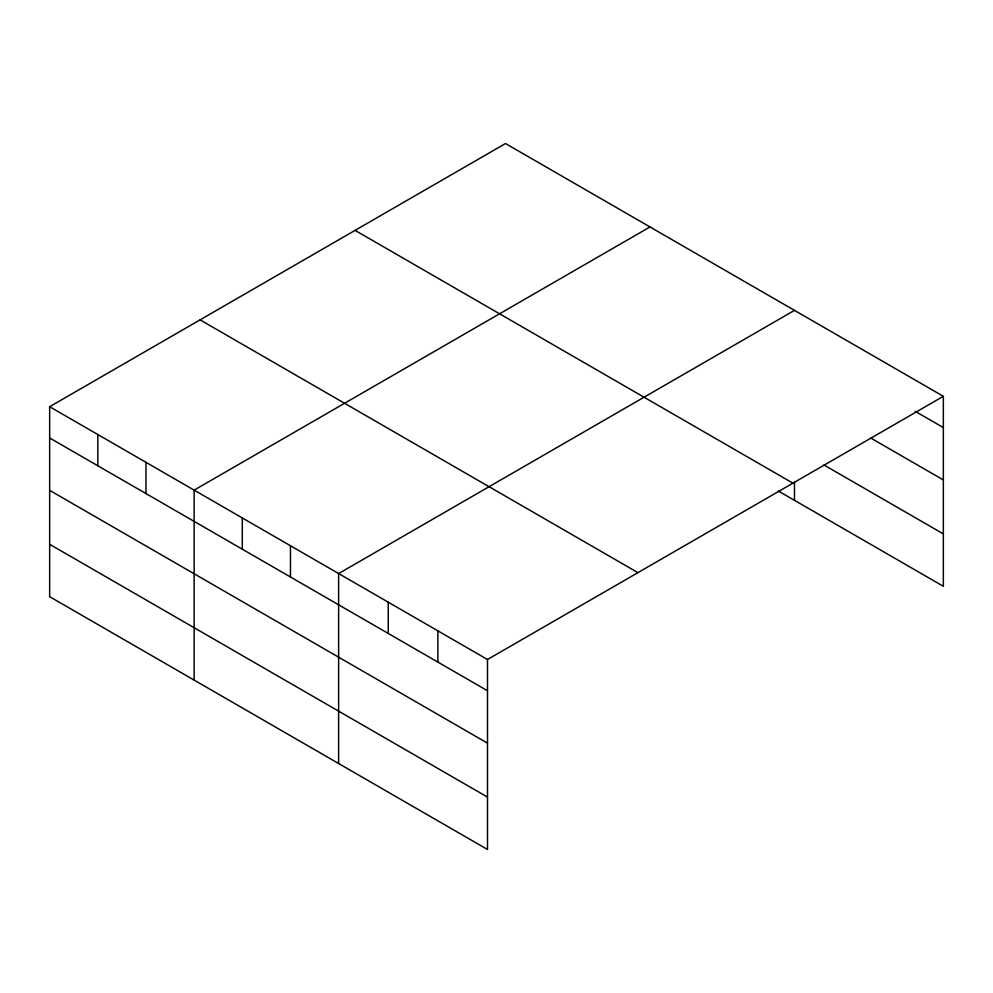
<?xml version="1.0" encoding="UTF-8"?>
<svg xmlns="http://www.w3.org/2000/svg" width="993" height="993" viewBox="0 0 993 993"><rect width="100%" height="100%" fill="white"/><g stroke="black" fill="none" stroke-linecap="round" stroke-linejoin="round"><path stroke-width="1.49" d="M943.35 396.319L505.499 143.526L49.65 406.72L49.65 596.681L487.501 849.474L487.501 659.501L943.35 396.319L943.35 586.28L778.425 491.063M649.993 226.95L194.144 490.132L194.144 680.106M794.487 310.375L338.625 573.557L338.625 763.518M915.186 411.313L943.35 427.573M870.923 438.136L943.35 479.942M823.991 464.997L943.35 533.911M355.072 230.376L792.923 483.169M200.077 319.858L637.928 572.651M49.65 406.72L487.501 659.501M49.65 437.963L487.501 690.756M49.65 490.343L487.501 743.136M49.65 544.301L487.501 797.094M794.487 481.853L794.487 500.335M437.876 630.853L437.876 662.108M388.251 602.205L388.251 633.46M290.465 545.753L290.465 577.007M242.304 517.936L242.304 549.191M145.971 462.328L145.971 493.583M97.81 434.524L97.81 465.779"/></g></svg>
